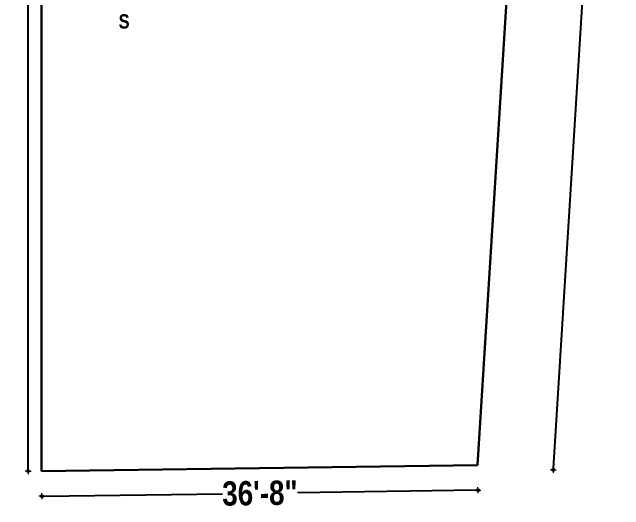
# Model space of a CAD drawing. Header units: inches. Extents: x 64086 to 138972, y -13497 to 16809.
# Drawn here: x 100086 to 100703, y -9725 to -9223 of the extents above; entities that cross this region are included whole.
import ezdxf

# ---------------------------------------------------------------- set-up
doc = ezdxf.new("R2010")
doc.units = ezdxf.units.IN
doc.header["$LTSCALE"] = 0.5
doc.header["$MEASUREMENT"] = 0
doc.header["$PDMODE"] = 2
for name, color, linetype, lineweight in [('A-TAXT', 250, 'Continuous', 25), ('DIM', 5, 'Continuous', 13), ('Sheet', 7, 'Continuous', 30), ('WALL', 7, 'Continuous', 30)]:
    doc.layers.add(name, color=color, linetype=linetype, lineweight=lineweight)
doc.styles.get("Standard").update_dxf_attribs({"font": 'ARIALNB.TTF'})
doc.dimstyles.new('Column Dim', dxfattribs={"dimtxt": 9, "dimasz": 1.5, "dimexe": 13.25, "dimexo": 11, "dimgap": 1, "dimtad": 0, "dimdec": 1, "dimzin": 0, "dimdsep": 46, "dimlunit": 4, "dimtxsty": 'Standard', "dimblk": 'DIM', "dimcen": 0, "dimse1": 1, "dimse2": 1, "dimclrd": 5, "dimclre": 5, "dimclrt": 7, "dimadec": 0, "dimazin": 0, "dimtfac": 1, "dimtdec": 1, "dimtofl": 0, "dimtmove": 2, "dimatfit": 3, "dimldrblk": 'DIM', "dimfxl": 1, "dimtolj": 1, "dimtzin": 0, "dimarcsym": 0})

# ---------------------------------------------------------------- blocks, each defined once
blk = doc.blocks.new('DIM')
at = {"layer": 'DIM'}
for q in [(-2, 0), (0, 2), (0, -2), (2, 0)]:
    blk.add_line((0, 0), q, dxfattribs=at)
blk.add_circle((0, 0), 1, dxfattribs=at)
blk = doc.blocks.new('*D666')
at = {"layer": 'Defpoints', "color": 0, "lineweight": 30, "ltscale": 15, "transparency": 16777216}
for p in [(100623.54, -8591.07), (100555.5, -9679.95), (100631.95, -9684.73)]:
    blk.add_point(p, dxfattribs=at)
at = {"layer": 'Sheet', "color": 5, "lineweight": -2, "ltscale": 15, "transparency": 16777216}
for p, q in [((100699.9, -8597.35), (100668.83, -9094.64)), ((100632.05, -9683.23), (100663.12, -9185.94))]:
    blk.add_line(p, q, dxfattribs=at)
at = {"layer": 'Sheet', "color": 5, "lineweight": -2, "ltscale": 15, "transparency": 16777216, "xscale": 1.5, "yscale": 1.5, "zscale": 1.5}
for p, rotation in [((100700, -8595.85), 86.42430191291139), ((100631.95, -9684.73), 266.4243019129113)]:
    blk.add_blockref('DIM', p, dxfattribs=dict(at, rotation=rotation))
at = {"layer": 'Sheet', "color": 7, "lineweight": 30, "ltscale": 15, "transparency": 16777216, "insert": (100665.98, -9140.29), "char_height": 24.5, "attachment_point": 5, "rotation": 86.4243}
blk.add_mtext('\\A1;90\'-11"', dxfattribs=at)
blk = doc.blocks.new('*D667')
at = {"layer": 'Defpoints', "color": 0, "lineweight": 30, "ltscale": 15, "transparency": 16777216}
for p in [(100555.5, -9679.95), (100115.54, -9686.07), (100555.85, -9705.22)]:
    blk.add_point(p, dxfattribs=at)
at = {"layer": 'Sheet', "color": 5, "lineweight": -2, "ltscale": 15, "transparency": 16777216}
for p, q in [((100554.35, -9705.24), (100373.72, -9707.75)), ((100117.4, -9711.32), (100298.03, -9708.81))]:
    blk.add_line(p, q, dxfattribs=at)
at = {"layer": 'Sheet', "color": 5, "lineweight": -2, "ltscale": 15, "transparency": 16777216, "xscale": 1.5, "yscale": 1.5, "zscale": 1.5}
for p, rotation in [((100555.85, -9705.22), 0.7974633505945603), ((100115.9, -9711.34), 180.7974633505945)]:
    blk.add_blockref('DIM', p, dxfattribs=dict(at, rotation=rotation))
at = {"layer": 'Sheet', "color": 7, "lineweight": 30, "ltscale": 15, "transparency": 16777216, "insert": (100335.87, -9708.28), "char_height": 24.5, "attachment_point": 5, "rotation": 0.79746}
blk.add_mtext('\\A1;36\'-8"', dxfattribs=at)
blk = doc.blocks.new('*D668')
at = {"layer": 'Defpoints', "color": 0, "lineweight": 30, "ltscale": 15, "transparency": 16777216}
for p in [(100102, -8591.07), (100115.54, -8591.07), (100115.54, -9686.07)]:
    blk.add_point(p, dxfattribs=at)
at = {"layer": 'Sheet', "color": 5, "lineweight": -2, "ltscale": 15, "transparency": 16777216}
for p, q in [((100102, -8592.57), (100102, -9100.64)), ((100102, -9684.57), (100102, -9176.51))]:
    blk.add_line(p, q, dxfattribs=at)
at = {"layer": 'Sheet', "color": 5, "lineweight": -2, "ltscale": 15, "transparency": 16777216, "xscale": 1.5, "yscale": 1.5, "zscale": 1.5}
for p, rotation in [((100102, -8591.07), 90), ((100102, -9686.07), 270)]:
    blk.add_blockref('DIM', p, dxfattribs=dict(at, rotation=rotation))
at = {"layer": 'Sheet', "color": 7, "lineweight": 30, "ltscale": 15, "transparency": 16777216, "insert": (100102, -9138.57), "char_height": 24.5, "attachment_point": 5, "rotation": 90}
blk.add_mtext('\\A1;91\'-3"', dxfattribs=at)

msp = doc.modelspace()

# ---------------------------------------------------------------- linework, layer by layer
at = {"layer": 'WALL', "lineweight": 30, "ltscale": 15}
for p, q in [((100115.54, -8591.07), (100115.54, -9686.07)), ((100555.5, -9679.95), (100623.54, -8591.07)), ((100115.21, -9662.08), (100115.54, -9662.07)), ((100115.54, -9686.07), (100555.5, -9679.95)), ((100139.54, -9685.74), (100139.54, -9686.07))]:
    msp.add_line(p, q, dxfattribs=at)

# ---------------------------------------------------------------- texts
at = {"layer": 'A-TAXT', "color": 1, "insert": (100193.3, -9239.39), "char_height": 14.4144, "attachment_point": 7}
msp.add_mtext('{\\fSwis721 Cn BT|b1|i0|c0|p34;\\C256;S}', dxfattribs=at)

# ---------------------------------------------------------------- dimensions: what is measured, and where the dimension line sits
at = {"layer": 'Sheet', "lineweight": 30, "ltscale": 15}
for p1, p2, distance, picture, middle in [((100115.54, -9686.07), (100115.54, -8591.07), 13.54, '*D668', (100102, -9138.57)), ((100623.54, -8591.07), (100555.5, -9679.95), 76.6, '*D666', (100665.98, -9140.29)), ((100115.54, -9686.07), (100555.5, -9679.95), -25.27, '*D667', (100335.87, -9708.28))]:
    dim = msp.add_aligned_dim(p1=p1, p2=p2, distance=distance, dimstyle='Column Dim', override={"dimtxt": 24.5, "dimfxl": 4}, dxfattribs=at)
    dim.commit()
    dim.dimension.update_dxf_attribs({"geometry": picture, "text_midpoint": middle})

doc.saveas('drawing.dxf')
